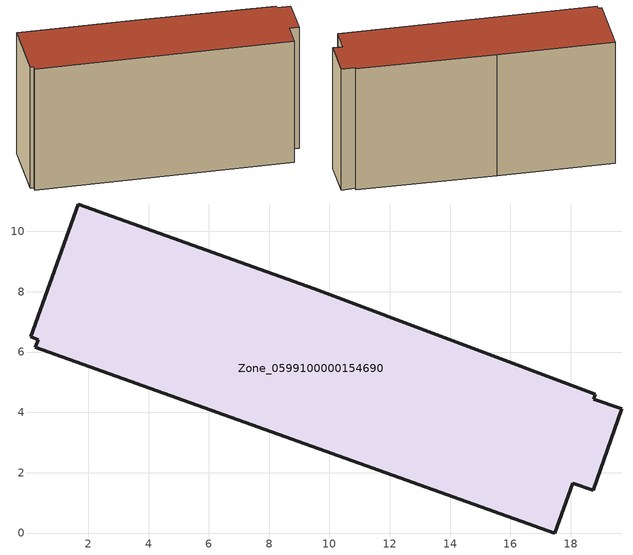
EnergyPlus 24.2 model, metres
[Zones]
Zone_0599100000154690
 floor ground (C_G): 0.34,6.41 0.09,6.5 1.67,10.91 9.49,8.1 18.82,4.59 18.76,4.43 19.69,4.11 18.74,1.41 18.06,1.65 17.46,0 0.24,6.16 z0
 wall outside (C_F): 18.06,1.65 18.74,1.41 19.69,4.11 18.76,4.43 18.82,4.59 9.49,8.1 1.67,10.91 0.09,6.5 0.34,6.41 0.24,6.16 17.46,0 18.06,1.65 z0:9.78
 roof outside (C_R): 0.09,6.5 0.34,6.41 0.24,6.16 17.46,0 18.06,1.65 18.74,1.41 19.69,4.11 18.76,4.43 18.82,4.59 9.49,8.1 1.67,10.91 z9.78
[BUILDING]
Pand.0599100000154690: North Axis=0; Terrain=City; Loads Convergence Tolerance Value=0.04; Temperature Convergence Tolerance Value=0.4; Solar Distribution=FullExterior; Maximum Number of Warmup Days=25; Minimum Number of Warmup Days=1
[Site:Location]
Rotterdam.The.Hague.AP_ZH_NLD Design_Conditions: Latitude=51.96; Longitude=4.45; Time Zone=1; Elevation=-4.5
[SITE:GROUNDTEMPERATURE:BUILDINGSURFACE]
18, 18, 18, 18, 18, 18, 18, 18, 18, 18, 18, 18
[MATERIAL] Thermal Absorptance=0.9; Solar Absorptance=0.7; Visible Absorptance=0.7
Name | Roughness | Thickness | Conductivity | Density | Specific Heat
G.TI.1946 | MediumSmooth | 0.15 | 1 | 540 | 1210
F.TI.1946 | Rough | 0.3 | 0.857143 | 1920 | 840
R.TI.1946 | MediumRough | 0.2 | 0.1 | 1500 | 1000
[CONSTRUCTION]
C_G: G.TI.1946
C_F: F.TI.1946
C_R: R.TI.1946
[ZONE]
Zone_0599100000154690: Type=1; Multiplier=1; Ceiling Height=Autocalculate; Volume=Autocalculate; Floor Area=autocalculate; Part of Total Floor Area=Yes
[ZONEINFILTRATION:DESIGNFLOWRATE]
Infil_Zone_0599100000154690: Zone or ZoneList or Space or SpaceList=Zone_0599100000154690; Schedule=AlwaysOn; Design Flow Rate Calculation Method=Flow/Area; Flow Rate per Floor Area=0.003; Constant Term Coefficient=1; Temperature Term Coefficient=0; Velocity Term Coefficient=0; Velocity Squared Term Coefficient=0
[HVACTEMPLATE:ZONE:IDEALLOADSAIRSYSTEM]
Zone_0599100000154690: Maximum Heating Supply Air Temperature=50; Minimum Cooling Supply Air Temperature=13; Maximum Heating Supply Air Humidity Ratio=0.0156; Minimum Cooling Supply Air Humidity Ratio=0.0077; Heating Limit=NoLimit; Cooling Limit=NoLimit; Dehumidification Control Type=ConstantSensibleHeatRatio; Cooling Sensible Heat Ratio=0.7; Dehumidification Setpoint=60; Humidification Control Type=None; Humidification Setpoint=30; Outdoor Air Method=None; Outdoor Air Flow Rate per Person=0.00944; Outdoor Air Flow Rate per Zone Floor Area=0; Outdoor Air Flow Rate per Zone=0; Demand Controlled Ventilation Type=None; Outdoor Air Economizer Type=NoEconomizer; Heat Recovery Type=None; Sensible Heat Recovery Effectiveness=0.7; Latent Heat Recovery Effectiveness=0.65
[ZONECONTROL:THERMOSTAT]
ThermostatControl_Zone_0599100000154690: Zone or ZoneList=Zone_0599100000154690; Control Type Schedule=DualSetpointControlType; Control 1=Thermostat_Zone_0599100000154690; Temperature Difference Between Cutout And Setpoint=0
[THERMOSTATSETPOINT:DUALSETPOINT]
Thermostat_Zone_0599100000154690: Heating Setpoint Temperature Schedule=HeatingSetpoint_Zone_0599100000154690; Cooling Setpoint Temperature Schedule=CoolingSetpoint_Zone_0599100000154690
[SCHEDULE:COMPACT]
HeatingSetpoint_Zone_0599100000154690: Through: 12/31, For: AllDays, Until: 24:00, 21
CoolingSetpoint_Zone_0599100000154690: Through: 12/31, For: AllDays, Until: 24:00, 24
DualSetpointControlType: Through: 12/31, For: AllDays, Until: 24:00, 4
AlwaysOn: Through: 12/31, For: AllDays, Until: 24:00, 1
